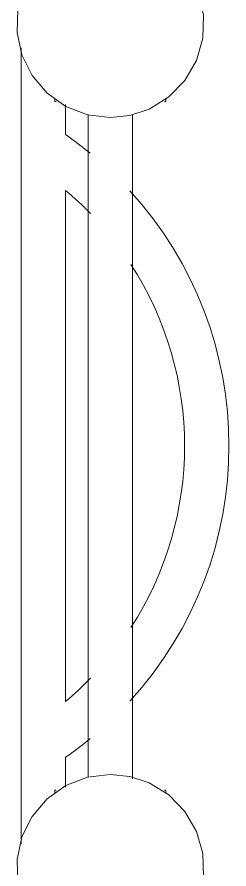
# Model space of a CAD drawing. Header units: inches. Extents: x 11834 to 13024, y -8101 to -6934.
# Drawn here: x 12435.84 to 12438.22, y -7351.3 to -7341.71 of the extents above; entities that cross this region are included whole.
import ezdxf

# ---------------------------------------------------------------- set-up
doc = ezdxf.new("R2010")
doc.units = ezdxf.units.IN
doc.header["$MEASUREMENT"] = 0
doc.layers.add('A-GENM', color=13, linetype='Continuous', lineweight=9)

# ---------------------------------------------------------------- blocks, each defined once
blk = doc.blocks.new('Foosball Table - Foosball Table-6977012-FIRST FLOOR POWER _ SIGNAL')
at = {"layer": 'A-GENM'}
for p, q in [((-17, -4.4791), (-17, 4.4791)), ((-17, 4.4791), (-17, -4.4791)), ((-16.622, 3.9074), (-16.622, 3.875)), ((-16.6056, 3.875), (-16.622, 3.875)), ((-16.5, 3.8408), (-16.5, 3.5029)), ((-16.5, 3.5029), (-16.5, 3.8408)), ((-15.372, 3.875), (-15.3862, 3.875)), ((-15.372, 3.875), (-15.372, 3.9122)), ((-16.247, 3.7278), (-16.247, -3.7278)), ((-15.747, -3.7455), (-15.747, 3.7271)), ((-16.5, 2.875), (-16.5, -2.875)), ((-16.5, -2.875), (-16.5, 2.875)), ((-16.5, -3.5029), (-16.5, -3.8408)), ((-16.5, -3.8408), (-16.5, -3.5029)), ((-16.622, -3.875), (-16.622, -3.9074)), ((-16.622, -3.875), (-16.6056, -3.875)), ((-15.3862, -3.875), (-15.372, -3.875)), ((-15.372, -3.9122), (-15.372, -3.875))]:
    blk.add_line(p, q, dxfattribs=at)
at = {"layer": 'A-GENM', "flags": 128}
for points in [[(-15.997, 3.6957), (-16.2543, 3.7276), (-16.4961, 3.8213), (-16.7077, 3.9712), (-16.8763, 4.1683), (-16.9916, 4.4004), (-17.0469, 4.6538), (-17.0386, 4.9129), (-16.9673, 5.1622), (-16.8374, 5.3866), (-16.6566, 5.5725), (-16.4359, 5.7086), (-16.2171, 5.781), (-15.997, 5.8043)], [(-15.997, 5.8043), (-15.7397, 5.7724), (-15.4979, 5.6787), (-15.2864, 5.5288), (-15.1178, 5.3317), (-15.0024, 5.0996), (-14.9472, 4.8462), (-14.9554, 4.5871), (-15.0267, 4.3378), (-15.1567, 4.1134), (-15.3375, 3.9275), (-15.5582, 3.7914), (-15.7769, 3.719), (-15.997, 3.6957)], [(-15.997, -3.6957), (-16.2543, -3.7276), (-16.4961, -3.8213), (-16.7077, -3.9712), (-16.8763, -4.1683), (-16.9916, -4.4004), (-17.0469, -4.6538), (-17.0386, -4.9129), (-16.9673, -5.1622), (-16.8374, -5.3866), (-16.6566, -5.5725), (-16.4359, -5.7086), (-16.2171, -5.781), (-15.997, -5.8043)], [(-15.997, -5.8043), (-15.7397, -5.7724), (-15.4979, -5.6787), (-15.2864, -5.5288), (-15.1178, -5.3317), (-15.0024, -5.0996), (-14.9472, -4.8462), (-14.9554, -4.5871), (-15.0267, -4.3378), (-15.1567, -4.1134), (-15.3375, -3.9275), (-15.5582, -3.7914), (-15.7769, -3.719), (-15.997, -3.6957)]]:
    blk.add_lwpolyline(points, dxfattribs=at)
at = {"layer": 'A-GENM'}
for radius, start, end in [(4.2545, 50.73165, 55.42058), (4.2545, 50.73165, 55.42058), (3.7545, 44.12092, 49.9743), (3.7545, 44.12092, 49.9743), (4.2545, 317.54965, 42.45035), (4.2545, 317.54965, 42.45035), (3.7545, 327.02474, 32.97526), (3.7545, 327.02474, 32.97526), (3.7545, 310.0257, 315.87908), (3.7545, 310.0257, 315.87908), (4.2545, 304.57942, 309.26835), (4.2545, 304.57942, 309.26835)]:
    blk.add_arc((-18.9146, 0), radius, start, end, dxfattribs=at)

msp = doc.modelspace()

# ---------------------------------------------------------------- block references
at = {"layer": 'A-GENM'}
msp.add_blockref('Foosball Table - Foosball Table-6977012-FIRST FLOOR POWER _ SIGNAL', (12452.8833, -7346.5351), dxfattribs=at)

doc.saveas('drawing.dxf')
